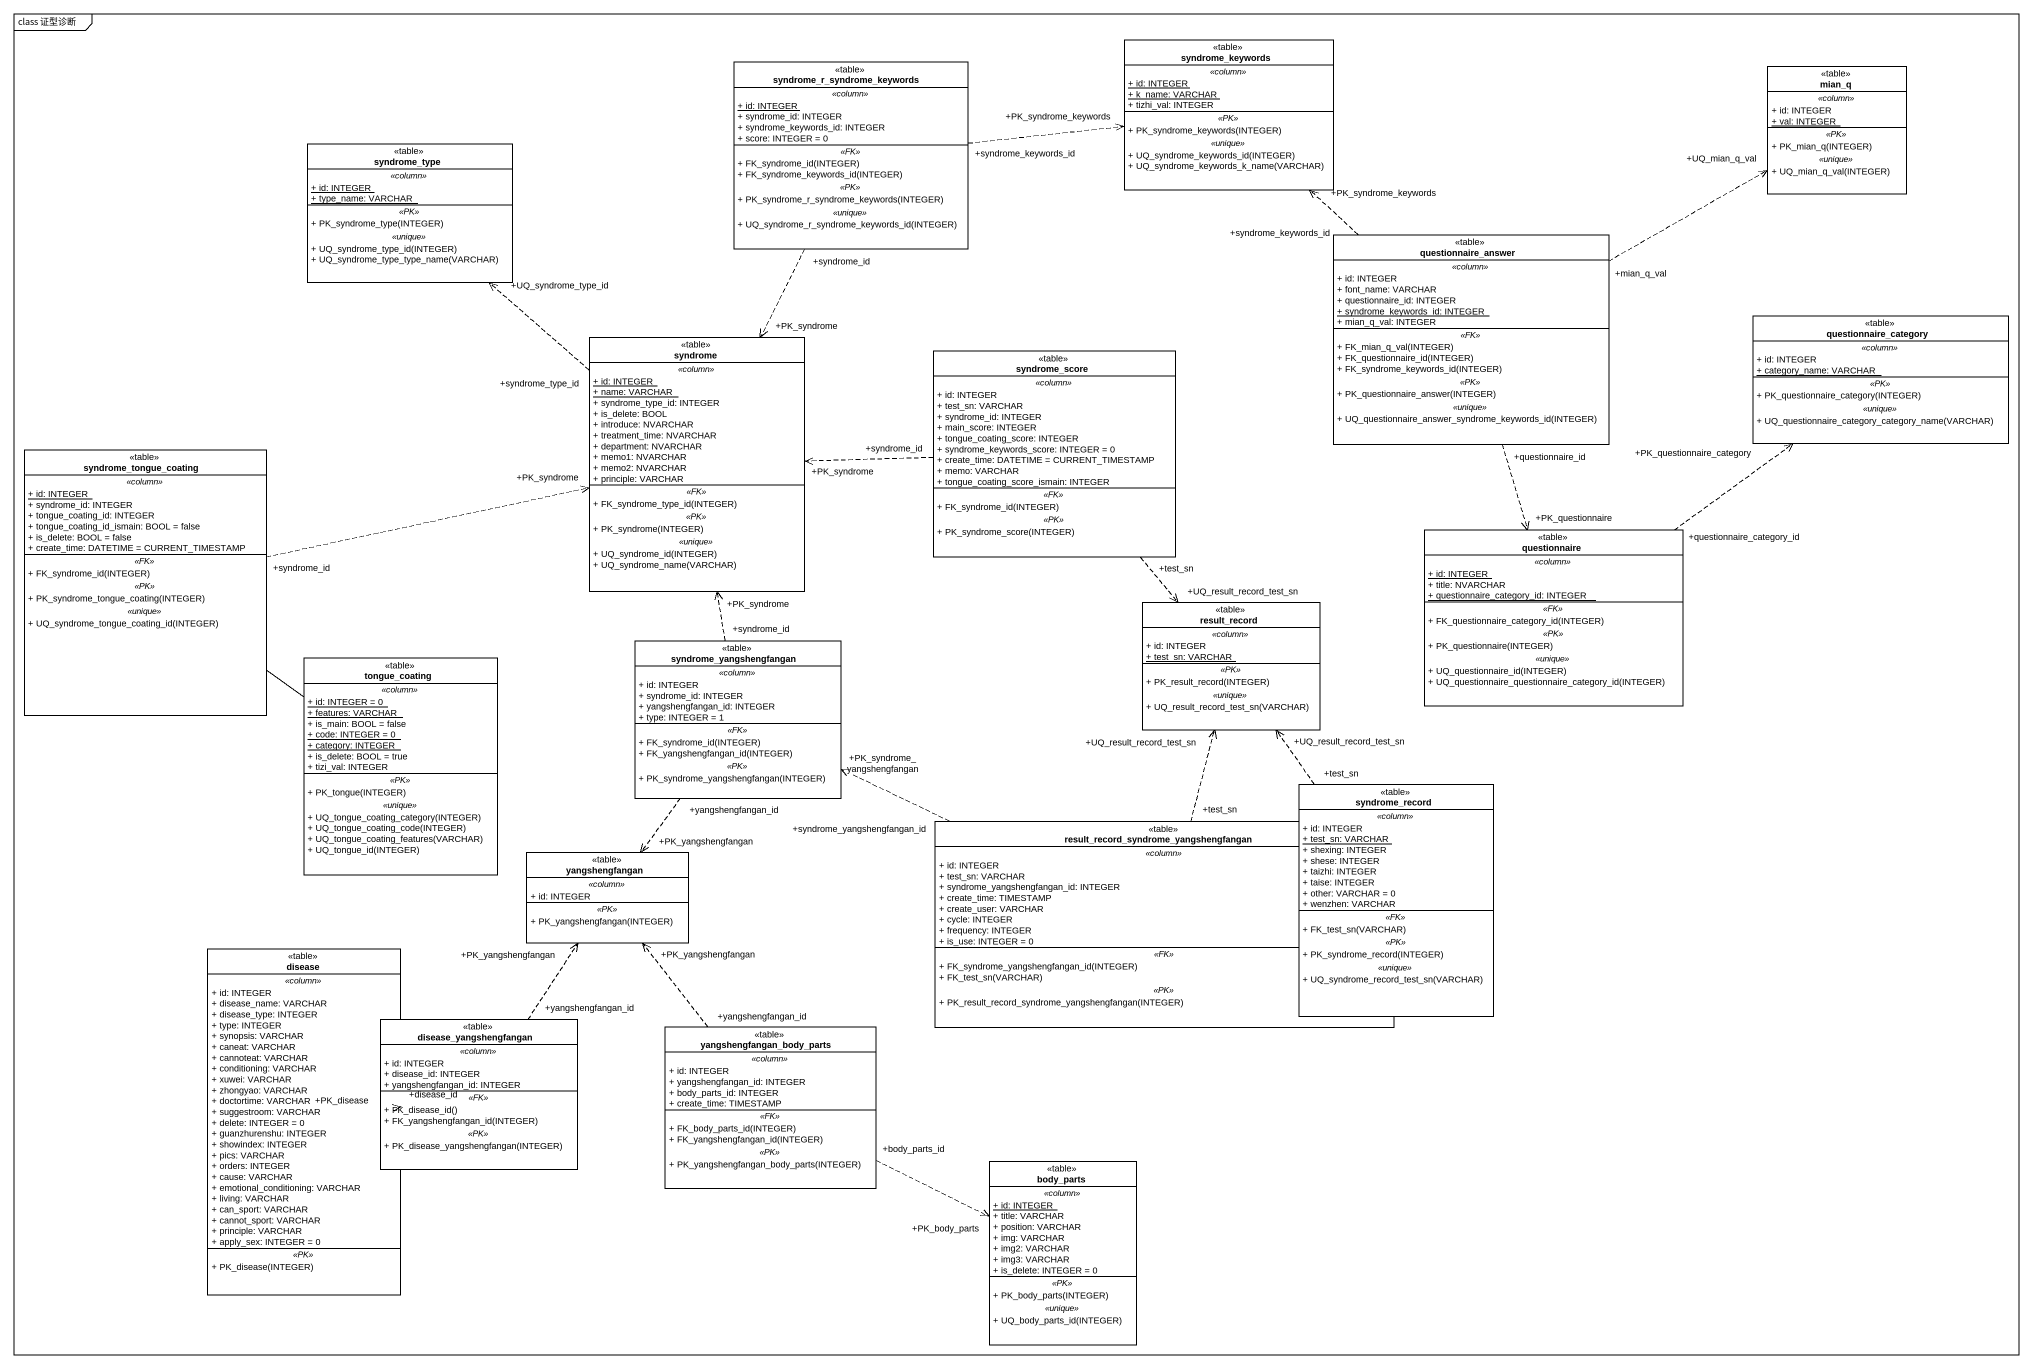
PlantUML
@startuml
mainframe class 证型诊断
hide circle
hide empty members
skinparam classAttributeIconSize 0
class syndrome_keywords <<table>> {
  .. <<column>> ..
  {static} + id: INTEGER
  {static} + k_name: VARCHAR
  + tizhi_val: INTEGER
  .. <<PK>> ..
  + PK_syndrome_keywords(INTEGER)
  .. <<unique>> ..
  + UQ_syndrome_keywords_id(INTEGER)
  + UQ_syndrome_keywords_k_name(VARCHAR)
}
class syndrome_r_syndrome_keywords <<table>> {
  .. <<column>> ..
  {static} + id: INTEGER
  + syndrome_id: INTEGER
  + syndrome_keywords_id: INTEGER
  + score: INTEGER = 0
  .. <<FK>> ..
  + FK_syndrome_id(INTEGER)
  + FK_syndrome_keywords_id(INTEGER)
  .. <<PK>> ..
  + PK_syndrome_r_syndrome_keywords(INTEGER)
  .. <<unique>> ..
  + UQ_syndrome_r_syndrome_keywords_id(INTEGER)
}
class mian_q <<table>> {
  .. <<column>> ..
  + id: INTEGER
  {static} + val: INTEGER
  .. <<PK>> ..
  + PK_mian_q(INTEGER)
  .. <<unique>> ..
  + UQ_mian_q_val(INTEGER)
}
class syndrome_type <<table>> {
  .. <<column>> ..
  {static} + id: INTEGER
  {static} + type_name: VARCHAR
  .. <<PK>> ..
  + PK_syndrome_type(INTEGER)
  .. <<unique>> ..
  + UQ_syndrome_type_id(INTEGER)
  + UQ_syndrome_type_type_name(VARCHAR)
}
class questionnaire_answer <<table>> {
  .. <<column>> ..
  + id: INTEGER
  + font_name: VARCHAR
  + questionnaire_id: INTEGER
  {static} + syndrome_keywords_id: INTEGER
  + mian_q_val: INTEGER
  .. <<FK>> ..
  + FK_mian_q_val(INTEGER)
  + FK_questionnaire_id(INTEGER)
  + FK_syndrome_keywords_id(INTEGER)
  .. <<PK>> ..
  + PK_questionnaire_answer(INTEGER)
  .. <<unique>> ..
  + UQ_questionnaire_answer_syndrome_keywords_id(INTEGER)
}
class questionnaire_category <<table>> {
  .. <<column>> ..
  + id: INTEGER
  {static} + category_name: VARCHAR
  .. <<PK>> ..
  + PK_questionnaire_category(INTEGER)
  .. <<unique>> ..
  + UQ_questionnaire_category_category_name(VARCHAR)
}
class syndrome <<table>> {
  .. <<column>> ..
  {static} + id: INTEGER
  {static} + name: VARCHAR
  + syndrome_type_id: INTEGER
  + is_delete: BOOL
  + introduce: NVARCHAR
  + treatment_time: NVARCHAR
  + department: NVARCHAR
  + memo1: NVARCHAR
  + memo2: NVARCHAR
  + principle: VARCHAR
  .. <<FK>> ..
  + FK_syndrome_type_id(INTEGER)
  .. <<PK>> ..
  + PK_syndrome(INTEGER)
  .. <<unique>> ..
  + UQ_syndrome_id(INTEGER)
  + UQ_syndrome_name(VARCHAR)
}
class syndrome_score <<table>> {
  .. <<column>> ..
  + id: INTEGER
  + test_sn: VARCHAR
  + syndrome_id: INTEGER
  + main_score: INTEGER
  + tongue_coating_score: INTEGER
  + syndrome_keywords_score: INTEGER = 0
  + create_time: DATETIME = CURRENT_TIMESTAMP
  + memo: VARCHAR
  + tongue_coating_score_ismain: INTEGER
  .. <<FK>> ..
  + FK_syndrome_id(INTEGER)
  .. <<PK>> ..
  + PK_syndrome_score(INTEGER)
}
class syndrome_tongue_coating <<table>> {
  .. <<column>> ..
  {static} + id: INTEGER
  + syndrome_id: INTEGER
  + tongue_coating_id: INTEGER
  + tongue_coating_id_ismain: BOOL = false
  + is_delete: BOOL = false
  + create_time: DATETIME = CURRENT_TIMESTAMP
  .. <<FK>> ..
  + FK_syndrome_id(INTEGER)
  .. <<PK>> ..
  + PK_syndrome_tongue_coating(INTEGER)
  .. <<unique>> ..
  + UQ_syndrome_tongue_coating_id(INTEGER)
}
class questionnaire <<table>> {
  .. <<column>> ..
  {static} + id: INTEGER
  + title: NVARCHAR
  {static} + questionnaire_category_id: INTEGER
  .. <<FK>> ..
  + FK_questionnaire_category_id(INTEGER)
  .. <<PK>> ..
  + PK_questionnaire(INTEGER)
  .. <<unique>> ..
  + UQ_questionnaire_id(INTEGER)
  + UQ_questionnaire_questionnaire_category_id(INTEGER)
}
class result_record <<table>> {
  .. <<column>> ..
  + id: INTEGER
  {static} + test_sn: VARCHAR
  .. <<PK>> ..
  + PK_result_record(INTEGER)
  .. <<unique>> ..
  + UQ_result_record_test_sn(VARCHAR)
}
class tongue_coating <<table>> {
  .. <<column>> ..
  {static} + id: INTEGER = 0
  {static} + features: VARCHAR
  + is_main: BOOL = false
  {static} + code: INTEGER = 0
  {static} + category: INTEGER
  + is_delete: BOOL = true
  + tizi_val: INTEGER
  .. <<PK>> ..
  + PK_tongue(INTEGER)
  .. <<unique>> ..
  + UQ_tongue_coating_category(INTEGER)
  + UQ_tongue_coating_code(INTEGER)
  + UQ_tongue_coating_features(VARCHAR)
  + UQ_tongue_id(INTEGER)
}
class syndrome_yangshengfangan <<table>> {
  .. <<column>> ..
  + id: INTEGER
  + syndrome_id: INTEGER
  + yangshengfangan_id: INTEGER
  + type: INTEGER = 1
  .. <<FK>> ..
  + FK_syndrome_id(INTEGER)
  + FK_yangshengfangan_id(INTEGER)
  .. <<PK>> ..
  + PK_syndrome_yangshengfangan(INTEGER)
}
class syndrome_record <<table>> {
  .. <<column>> ..
  + id: INTEGER
  {static} + test_sn: VARCHAR
  + shexing: INTEGER
  + shese: INTEGER
  + taizhi: INTEGER
  + taise: INTEGER
  + other: VARCHAR = 0
  + wenzhen: VARCHAR
  .. <<FK>> ..
  + FK_test_sn(VARCHAR)
  .. <<PK>> ..
  + PK_syndrome_record(INTEGER)
  .. <<unique>> ..
  + UQ_syndrome_record_test_sn(VARCHAR)
}
class "result_record_syndrome_yangshengfangan" as result_record_syndrome <<table>> {
  .. <<column>> ..
  + id: INTEGER
  + test_sn: VARCHAR
  + syndrome_yangshengfangan_id: INTEGER
  + create_time: TIMESTAMP
  + create_user: VARCHAR
  + cycle: INTEGER
  + frequency: INTEGER
  + is_use: INTEGER = 0
  .. <<FK>> ..
  + FK_syndrome_yangshengfangan_id(INTEGER)
  + FK_test_sn(VARCHAR)
  .. <<PK>> ..
  + PK_result_record_syndrome_yangshengfangan(INTEGER)
}
class yangshengfangan <<table>> {
  .. <<column>> ..
  + id: INTEGER
  .. <<PK>> ..
  + PK_yangshengfangan(INTEGER)
}
class disease <<table>> {
  .. <<column>> ..
  + id: INTEGER
  + disease_name: VARCHAR
  + disease_type: INTEGER
  + type: INTEGER
  + synopsis: VARCHAR
  + caneat: VARCHAR
  + cannoteat: VARCHAR
  + conditioning: VARCHAR
  + xuwei: VARCHAR
  + zhongyao: VARCHAR
  + doctortime: VARCHAR
  + suggestroom: VARCHAR
  + delete: INTEGER = 0
  + guanzhurenshu: INTEGER
  + showindex: INTEGER
  + pics: VARCHAR
  + orders: INTEGER
  + cause: VARCHAR
  + emotional_conditioning: VARCHAR
  + living: VARCHAR
  + can_sport: VARCHAR
  + cannot_sport: VARCHAR
  + principle: VARCHAR
  + apply_sex: INTEGER = 0
  .. <<PK>> ..
  + PK_disease(INTEGER)
}
class disease_yangshengfangan <<table>> {
  .. <<column>> ..
  + id: INTEGER
  + disease_id: INTEGER
  + yangshengfangan_id: INTEGER
  .. <<FK>> ..
  + FK_disease_id()
  + FK_yangshengfangan_id(INTEGER)
  .. <<PK>> ..
  + PK_disease_yangshengfangan(INTEGER)
}
class yangshengfangan_body_parts <<table>> {
  .. <<column>> ..
  + id: INTEGER
  + yangshengfangan_id: INTEGER
  + body_parts_id: INTEGER
  + create_time: TIMESTAMP
  .. <<FK>> ..
  + FK_body_parts_id(INTEGER)
  + FK_yangshengfangan_id(INTEGER)
  .. <<PK>> ..
  + PK_yangshengfangan_body_parts(INTEGER)
}
class body_parts <<table>> {
  .. <<column>> ..
  {static} + id: INTEGER
  + title: VARCHAR
  + position: VARCHAR
  + img: VARCHAR
  + img2: VARCHAR
  + img3: VARCHAR
  + is_delete: INTEGER = 0
  .. <<PK>> ..
  + PK_body_parts(INTEGER)
  .. <<unique>> ..
  + UQ_body_parts_id(INTEGER)
}
syndrome_r_syndrome_keywords "+syndrome_keywords_id" .right.> "+PK_syndrome_keywords" syndrome_keywords
syndrome_r_syndrome_keywords "+syndrome_id" ..> "+PK_syndrome" syndrome
questionnaire_answer "+syndrome_keywords_id" .up.> "+PK_syndrome_keywords" syndrome_keywords
questionnaire_answer "+mian_q_val" .right.> "+UQ_mian_q_val" mian_q
questionnaire_answer "+questionnaire_id" ..> "+PK_questionnaire" questionnaire
syndrome "+syndrome_type_id" .up.> "+UQ_syndrome_type_id" syndrome_type
syndrome_score "+syndrome_id" .left.> "+PK_syndrome" syndrome
syndrome_score "+test_sn" ..> "+UQ_result_record_test_sn" result_record
syndrome_tongue_coating "+syndrome_id" .right.> "+PK_syndrome" syndrome
syndrome_tongue_coating -- tongue_coating
questionnaire "+questionnaire_category_id" .up.> "+PK_questionnaire_category" questionnaire_category
syndrome_yangshengfangan "+syndrome_id" .up.> "+PK_syndrome" syndrome
syndrome_yangshengfangan "+yangshengfangan_id" ..> "+PK_yangshengfangan" yangshengfangan
syndrome_record "+test_sn" .up.> "+UQ_result_record_test_sn" result_record
result_record_syndrome "+test_sn" .up.> "+UQ_result_record_test_sn" result_record
result_record_syndrome "+syndrome_yangshengfangan_id" .left.> "+PK_syndrome_yangshengfangan" syndrome_yangshengfangan
disease_yangshengfangan "+yangshengfangan_id" .up.> "+PK_yangshengfangan" yangshengfangan
disease_yangshengfangan "+disease_id" .left.> "+PK_disease" disease
yangshengfangan_body_parts "+yangshengfangan_id" .up.> "+PK_yangshengfangan" yangshengfangan
yangshengfangan_body_parts "+body_parts_id" .right.> "+PK_body_parts" body_parts
@enduml
